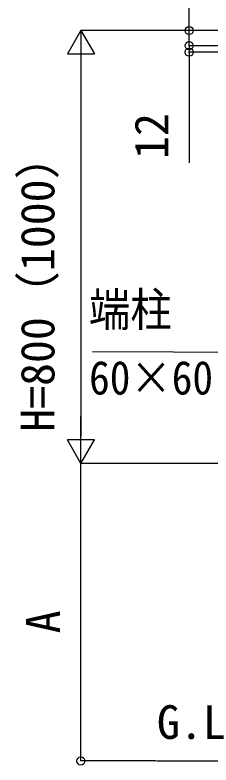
# Model space of a CAD drawing. Units: millimetres, scale not verified. Extents: x -4375 to 4375, y -6502 to 6475.
# Drawn here: x -2448 to -2086, y 241 to 1627 of the extents above; entities that cross this region are included whole.
import ezdxf
from ezdxf.enums import TextEntityAlignment as Align

# ---------------------------------------------------------------- set-up
doc = ezdxf.new("R2010")
doc.units = ezdxf.units.MM
doc.header["$LTSCALE"] = 30
for name, color, linetype in [('0-1_USER1', 3, 'Continuous'), ('0-3_YKK_A1', 4, 'Continuous'), ('0-4_YKK_D', 6, 'Continuous')]:
    doc.layers.add(name, color=color, linetype=linetype)
doc.styles.add('ＭＳ ゴシック', font='')
doc.styles.get('ＭＳ ゴシック').set_extended_font_data('MS Gothic')

msp = doc.modelspace()

# ---------------------------------------------------------------- linework, layer by layer
at = {"layer": '0-3_YKK_A1'}
msp.add_line((-2186.58, 248.2), (1914, 248.2), dxfattribs=at)
at = {"layer": '0-4_YKK_D'}
for p, q in [((-2126, 1598.2), (-2126, 1809.76)), ((-2326, 1598.2), (-2351, 1554.9)), ((-1976, 1598.2), (-2327, 1598.2)), ((-2326, 1598.2), (-2301, 1554.9)), ((-2326, 1598.2), (-2326, 1511.6)), ((-1976, 1598.2), (-2127, 1598.2)), ((-2126, 1570.2), (-2126, 1600.2)), ((-2126, 1570.2), (-2126, 1598.2)), ((-1976, 1570.2), (-2127, 1570.2)), ((-1976, 1570.2), (-2127, 1570.2)), ((-2126, 1570.2), (-2126, 1558.2)), ((-2126, 1570.2), (-2126, 1540.2)), ((-2351, 1554.9), (-2301, 1554.9)), ((-1976, 1558.2), (-2127, 1558.2)), ((-2126, 1558.2), (-2126, 1353.88)), ((-2326, 1548.2), (-2326, 848.2)), ((-2326, 798.2), (-2326, 884.8)), ((-2326, 798.2), (-2351, 841.5)), ((-2301, 841.5), (-2351, 841.5)), ((-2326, 798.2), (-2301, 841.5)), ((-1976, 798.2), (-2327, 798.2)), ((-1976, 798.2), (-2327, 798.2)), ((-2326, 248.2), (-2326, 798.2)), ((-2187.58, 248.2), (-2327, 248.2))]:
    msp.add_line(p, q, dxfattribs=at)
msp.add_lwpolyline([(-1828.67, 826.74), (-2005.13, 1003.2), (-2304.77, 1004.18)], dxfattribs=at)
for centre in [(-2126, 1598.2), (-2126, 1570.2), (-2126, 1570.2), (-2126, 1558.2), (-2326, 248.2)]:
    msp.add_circle(centre, 7.5, dxfattribs=at)

# ---------------------------------------------------------------- texts
at = {"layer": '0-1_USER1', "style": 'ＭＳ ゴシック'}
msp.add_text('G.L', height=62.32, dxfattribs=at).set_placement((-2185.73, 270.2), align=Align.BOTTOM_LEFT)
at = {"layer": '0-4_YKK_D', "style": 'ＭＳ ゴシック'}
for s, p in [('12', (-2146, 1360.84)), ('H=800（1000）', (-2356.14, 856.51)), ('A', (-2346, 484.08))]:
    msp.add_text(s, height=62.32, rotation=90, dxfattribs=at).set_placement(p, align=Align.BOTTOM_LEFT)
at = {"layer": '0-4_YKK_D', "style": 'ＭＳ ゴシック', "width": 0.9}
for s, p in [('端柱', (-2311.29, 1032.71)), ('60×60', (-2310.85, 906.71))]:
    msp.add_text(s, height=62.32, dxfattribs=at).set_placement(p, align=Align.BOTTOM_LEFT)

doc.saveas('drawing.dxf')
